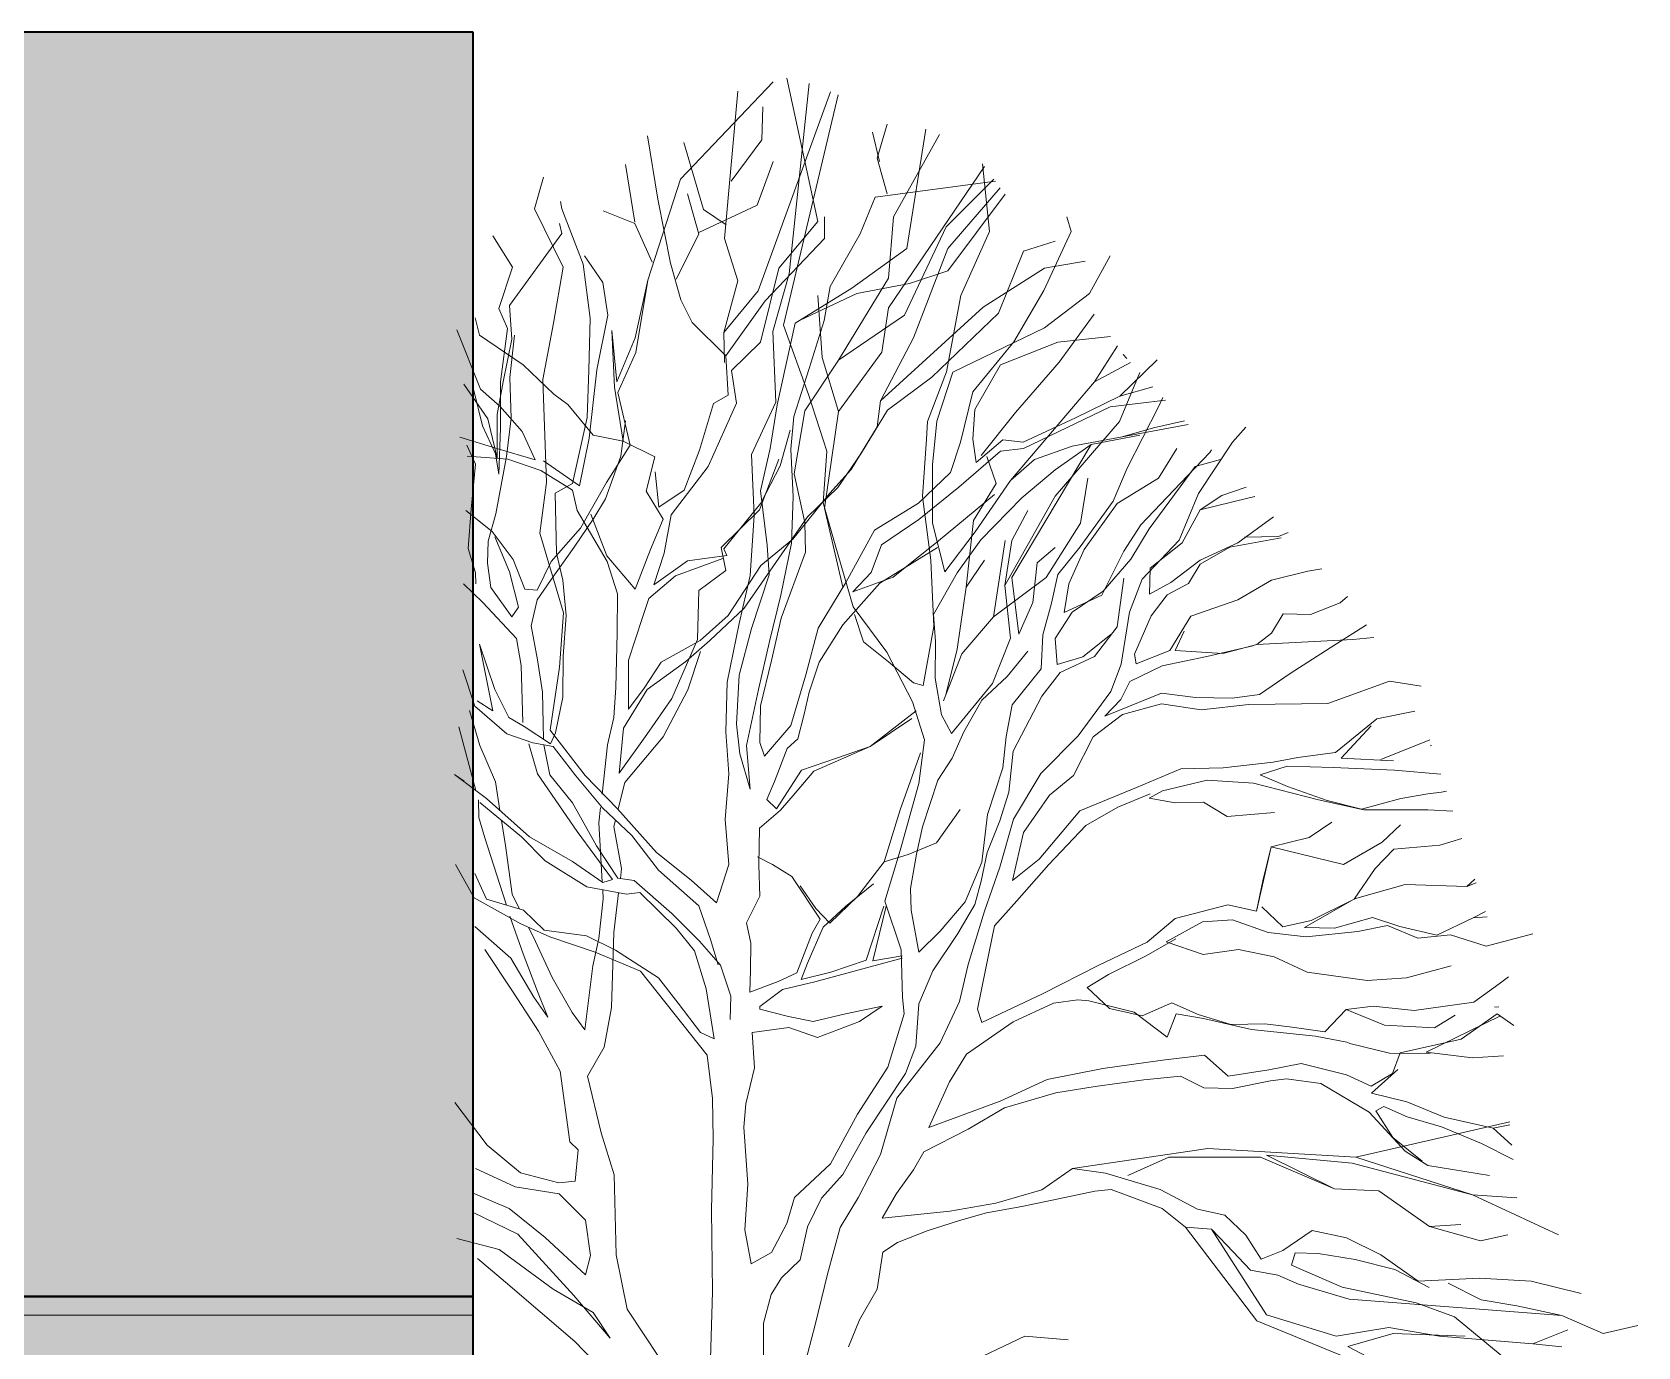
# Model space of a CAD drawing. Header units: millimetres. Extents: x -13512 to 8923, y -6533 to 5096.
# Drawn here: x -5803 to -5144, y -6031 to -5491 of the extents above; entities that cross this region are included whole.
import ezdxf

# ---------------------------------------------------------------- set-up
doc = ezdxf.new("R2010")
doc.units = ezdxf.units.MM
for name, color, linetype, lineweight in [('A-ELEWACJA CIENKA', 11, 'Continuous', 13), ('A-RYS ELEWACJI', 30, 'Continuous', 35), ('B-DACHÓWKA', 250, 'Continuous', 0), ('B-materiały', 9, 'Continuous', 0)]:
    doc.layers.add(name, color=color, linetype=linetype, lineweight=lineweight)

# ---------------------------------------------------------------- blocks, each defined once
blk = doc.blocks.new('A$C557A236E')
at = {"layer": 'B-materiały'}
for p, q in [((128.9, -18.98), (141.58, -77.76)), ((85.16, -60.41), (123.22, -20.46)), ((103.21, -84.81), (108.74, -24.24)), ((117.09, -106.31), (146.82, -24.52)), ((127.54, -120.34), (149.92, -25.73)), ((129.76, -99.29), (137.98, -21.06)), ((118.66, -44.21), (118.95, -30.63)), ((166.02, -51.72), (170.06, -37.85)), ((75.88, -68.54), (71.62, -42.64)), ((94.69, -72.82), (86.61, -45.37)), ((105.95, -61.26), (118.66, -44.21)), ((166.88, -53.17), (164, -41.03)), ((172.67, -75.86), (191.55, -42.01)), ((185.94, -39.81), (178.19, -88.88)), ((170.06, -66.46), (166.02, -51.72)), ((66.39, -78.02), (62.64, -54.33)), ((116.64, -71.08), (123.28, -53.17)), ((170.67, -113.28), (210.03, -55.15)), ((212.04, -81.83), (209.27, -54.14)), ((28.99, -59.59), (25.23, -72.61)), ((71.72, -101.86), (85.16, -60.41)), ((165.15, -67.73), (214.55, -61.25)), ((213.91, -60.39), (194.24, -79.93)), ((194.99, -88.88), (216.53, -63.93)), ((36.51, -72.61), (35.96, -69.57)), ((81.05, -94.92), (75.88, -68.54)), ((92.67, -82.93), (88.05, -66.46)), ((92.67, -82.35), (116.64, -71.08)), ((158.96, -82.91), (165.15, -67.73)), ((218.51, -66.61), (194.99, -98.1)), ((25.23, -72.61), (36.96, -96.58)), ((36.51, -82.64), (35.51, -78.58)), ((45.3, -95.26), (36.51, -72.61)), ((66.39, -78.6), (53.4, -73.4)), ((73.61, -94.49), (66.39, -78.6)), ((103.93, -79.18), (94.69, -72.82)), ((141.58, -77.76), (125.53, -97.01)), ((144.34, -84.81), (144.34, -75.86)), ((144.34, -75.86), (144.34, -84.81)), ((170.67, -101.08), (172.67, -75.86)), ((245.64, -81.83), (243.89, -75.86)), ((16.28, -96.54), (8.18, -83.73)), ((15, -112.22), (36.51, -82.64)), ((83.43, -101.43), (92.67, -82.93)), ((108.73, -102.17), (103.21, -84.81)), ((120.01, -110.3), (144.34, -84.81)), ((146.65, -104.45), (158.96, -82.91)), ((194.24, -79.93), (177.19, -116.27)), ((200.37, -108.13), (212.04, -81.83)), ((234.4, -106.16), (245.64, -81.83)), ((53.31, -102.88), (45.78, -91.89)), ((178.19, -88.88), (155.62, -105.15)), ((180.95, -125.49), (194.99, -88.88)), ((226.09, -89.96), (215.8, -115.45)), ((239.12, -85.9), (226.09, -89.96)), ((261.69, -91.86), (253.17, -107.32)), ((10.56, -113.44), (16.28, -96.54)), ((36.96, -96.58), (33.06, -119.58)), ((48.09, -117.53), (45.3, -95.26)), ((85.33, -109.9), (81.05, -94.92)), ((125.53, -97.01), (118.01, -127.39)), ((194.99, -98.1), (179.19, -103.25)), ((209.43, -112.93), (234.61, -97.01)), ((234.61, -97.01), (251.41, -94.03)), ((55.32, -116.23), (53.31, -102.88)), ((71.72, -101.86), (66.6, -125.49)), ((66.88, -131.59), (71.72, -101.86)), ((102.99, -123.42), (108.73, -102.17)), ((123.09, -122.92), (129.76, -99.29)), ((155.62, -105.15), (132.3, -119.52)), ((144.2, -118.48), (146.65, -104.45)), ((150.11, -134.71), (170.67, -101.08)), ((179.19, -103.25), (157.63, -107.32)), ((90.04, -119.27), (85.33, -109.9)), ((102.99, -123.42), (117.09, -106.31)), ((103.79, -132.9), (120.01, -110.3)), ((157.63, -107.32), (134.06, -118.44)), ((143.34, -133.62), (141.58, -108.13)), ((194.45, -139.56), (200.37, -108.13)), ((222.07, -127.14), (234.4, -106.16)), ((253.17, -107.32), (234.61, -121.42)), ((2.66, -124.4), (0.9, -117.35)), ((14.12, -121.73), (10.56, -113.44)), ((15.91, -126.16), (15, -112.22)), ((47.51, -138.77), (48.09, -117.53)), ((50.86, -138.69), (55.32, -116.23)), ((137.99, -138.18), (144.2, -118.48)), ((177.19, -116.27), (150.11, -134.71)), ((167.38, -151.41), (209.43, -112.93)), ((167.91, -131.45), (170.67, -113.28)), ((215.8, -115.45), (188.47, -141.76)), ((240.72, -135.61), (255.02, -115.86)), ((3.01, -146.59), (-6.62, -122.23)), ((20.64, -136.65), (2.66, -124.4)), ((11.32, -143.59), (14.12, -121.73)), ((16.98, -124.46), (15.18, -141.82)), ((33.06, -119.58), (28.61, -142.6)), ((59.08, -143.66), (57.07, -122.5)), ((57.07, -122.5), (58.08, -145.82)), ((103.79, -132.9), (90.04, -119.27)), ((103.3, -135.7), (102.99, -123.42)), ((124.37, -151.93), (123.09, -122.92)), ((132.3, -119.52), (124.96, -153.04)), ((137.82, -148.81), (127.54, -120.34)), ((234.61, -121.42), (197, -139.59)), ((261.8, -125.01), (240.13, -127.39)), ((12.43, -143.56), (15.91, -126.16)), ((66.6, -125.49), (59.08, -143.66)), ((59.47, -147.97), (66.88, -131.59)), ((118.01, -127.39), (106.17, -138.98)), ((150.11, -155.86), (167.91, -131.45)), ((167.38, -151.41), (180.95, -125.49)), ((205.27, -147.67), (222.07, -127.14)), ((240.13, -127.39), (216.56, -136.61)), ((255.17, -143.66), (264.62, -128.81)), ((33.23, -148.63), (20.64, -136.65)), ((104.75, -149.07), (103.79, -132.9)), ((131.78, -157.89), (137.99, -138.18)), ((150.11, -134.71), (136.2, -155.55)), ((150.11, -155.86), (143.34, -133.62)), ((216.56, -136.61), (206.01, -154.92)), ((222.8, -156.17), (240.72, -135.61)), ((255.17, -143.66), (270.03, -135.7)), ((265.65, -149.51), (280.92, -134.6)), ((266.97, -132.4), (268.52, -134.08)), ((-3.74, -144.53), (6.11, -158.81)), ((9.98, -157.03), (12.43, -143.56)), ((11.24, -162.59), (11.32, -143.59)), ((15.18, -141.82), (15.6, -158.57)), ((28.61, -142.6), (30.23, -185.02)), ((46.88, -158.34), (47.51, -138.77)), ((47.65, -166.7), (50.86, -138.69)), ((106.17, -138.98), (108.18, -152.34)), ((188.47, -141.76), (170.26, -155.25)), ((186.58, -159.87), (194.45, -139.56)), ((197, -139.59), (190.49, -159.77)), ((220.71, -184.16), (255.17, -143.66)), ((265.45, -159.93), (273.8, -139.77)), ((0.22, -146.66), (3.95, -161.65)), ((11.01, -153.65), (3.01, -146.59)), ((38.93, -152.96), (33.23, -148.63)), ((58.08, -145.82), (61.65, -168.03)), ((64.48, -169.63), (59.47, -147.97)), ((98.69, -152.58), (104.75, -149.07)), ((145.34, -172.13), (137.82, -148.81)), ((165.97, -162.06), (167.38, -151.41)), ((200.2, -168.47), (205.27, -147.67)), ((247.44, -158.35), (265.65, -149.51)), ((284.36, -151.16), (261.69, -153.96)), ((265.65, -149.51), (279.23, -145.62)), ((281.5, -153.96), (283.3, -150.02)), ((9.87, -174.91), (9.98, -157.03)), ((20.21, -164.04), (11.01, -153.65)), ((49.3, -165.54), (38.93, -152.96)), ((93.03, -171.71), (98.69, -152.58)), ((108.18, -152.34), (96.54, -178.33)), ((114.3, -173.41), (124.37, -151.93)), ((124.96, -153.04), (122.06, -170.98)), ((130.45, -171.33), (131.78, -157.89)), ((136.2, -155.55), (131.81, -181.35)), ((144.34, -195.45), (150.11, -155.86)), ((170.26, -155.25), (159.53, -172.84)), ((206.01, -154.92), (205.2, -167.23)), ((208.72, -173.84), (222.8, -156.17)), ((261.69, -153.96), (226.09, -171.04)), ((268.62, -179.05), (281.5, -153.96)), ((3.95, -161.65), (9.27, -173.25)), ((6.11, -158.81), (9.87, -174.91)), ((10.59, -181.6), (11.24, -162.59)), ((15.6, -158.57), (13.76, -174.26)), ((25.53, -175.64), (20.21, -164.04)), ((40.85, -185.31), (46.88, -158.34)), ((62.56, -159.63), (60.69, -174.2)), ((126.15, -178.14), (130.25, -163.52)), ((155.23, -179.65), (165.97, -162.06)), ((186.2, -167.14), (186.58, -159.87)), ((190.49, -159.77), (188.7, -177.7)), ((225.9, -168.38), (247.44, -158.35)), ((239.12, -190.57), (265.45, -159.93)), ((246.05, -170.11), (293.64, -161.18)), ((266.63, -166.25), (279.38, -162.58)), ((279.38, -162.58), (292.18, -159.6)), ((311.93, -168.46), (317.36, -162.18)), ((-5.43, -166.36), (9.77, -171)), ((0.99, -177.37), (-2.55, -169.64)), ((9.77, -171), (25.53, -175.64)), ((43.67, -186.36), (47.65, -166.7)), ((61.65, -168.03), (49.3, -165.54)), ((54.81, -184.96), (64.48, -169.63)), ((74.66, -174.41), (61.65, -168.03)), ((122.06, -170.98), (118.02, -188.4)), ((131.49, -190.86), (130.45, -171.33)), ((184.56, -190.65), (186.2, -167.14)), ((196.05, -180.86), (200.2, -168.47)), ((205.2, -167.23), (206.55, -176.69)), ((206.55, -176.69), (217.5, -167.48)), ((226.09, -171.04), (216.56, -172.13)), ((217.5, -167.48), (225.9, -168.38)), ((221.32, -223.92), (253.86, -169.36)), ((230.55, -175.53), (246.05, -170.11)), ((253.86, -169.36), (239.03, -179.79)), ((246.05, -170.11), (266.63, -166.25)), ((273.87, -165.51), (253.86, -169.36)), ((289.03, -171.04), (281.5, -183.25)), ((297.93, -189.48), (311.93, -168.46)), ((14.35, -175.36), (-2.44, -174.1)), ((-0.78, -195.85), (0.99, -177.37)), ((9.27, -173.25), (10.59, -181.6)), ((13.76, -174.26), (9.32, -197.83)), ((27.87, -180.05), (14.35, -175.36)), ((28.89, -176.11), (43.67, -186.36)), ((60.69, -174.2), (54.42, -191.67)), ((71.1, -188.46), (74.66, -174.41)), ((86.73, -188.07), (93.03, -171.71)), ((115.48, -198.52), (114.3, -173.41)), ((117.66, -196.23), (125.52, -175.37)), ((143.85, -193.34), (145.34, -172.13)), ((159.53, -172.84), (149.83, -187.05)), ((188.7, -177.7), (188.75, -201.72)), ((216.56, -172.13), (199.55, -186.92)), ((214.8, -185.41), (211.04, -174.3)), ((220.71, -184.16), (230.55, -175.53)), ((290.56, -185.2), (302.54, -172.61)), ((306.92, -175.49), (296.55, -178.36)), ((302.54, -172.61), (303.28, -171.57)), ((40.92, -188.1), (27.87, -180.05)), ((74.81, -180.55), (76.29, -195.04)), ((96.54, -178.33), (81.4, -198.26)), ((118.15, -193.43), (126.15, -178.14)), ((131.81, -181.35), (136.23, -201.36)), ((146.54, -189.37), (155.23, -179.65)), ((182.95, -193.48), (196.05, -180.86)), ((206.15, -205.19), (220.71, -184.16)), ((239.03, -179.79), (225.36, -191.3)), ((249.41, -201.68), (252.41, -183.25)), ((262.82, -192.6), (268.62, -179.05)), ((281.5, -183.25), (264.45, -193.55)), ((296.55, -178.36), (277.63, -203.96)), ((30.23, -185.02), (27.4, -205.76)), ((33.69, -189.4), (40.85, -185.31)), ((34.31, -213.96), (33.69, -189.4)), ((42.81, -196.43), (40.92, -188.1)), ((44.11, -203.66), (54.81, -184.96)), ((78.09, -200.02), (71.1, -188.46)), ((76.29, -195.04), (86.73, -188.07)), ((118.02, -188.4), (120.82, -210.68)), ((130.85, -209.87), (131.49, -190.86)), ((131.37, -208.18), (146.54, -189.37)), ((149.83, -187.05), (137.29, -199.09)), ((199.55, -186.92), (183.12, -200.18)), ((188.01, -216.82), (184.56, -190.65)), ((191.16, -208.92), (214.15, -189.91)), ((205.52, -200.6), (214.8, -185.41)), ((218.44, -227.23), (239.12, -190.57)), ((274.24, -202.37), (290.56, -185.2)), ((290.04, -208.68), (297.93, -189.48)), ((307.45, -190.36), (298.66, -196.17)), ((317.46, -186.87), (307.45, -190.36)), ((321.08, -190.77), (318.11, -191.38)), ((-3, -196.46), (7.83, -205.13)), ((-2.05, -212.08), (-0.78, -195.85)), ((55.06, -217.35), (42.81, -196.43)), ((54.42, -191.67), (49.59, -199.61)), ((101.85, -211.71), (117.66, -196.23)), ((102.98, -212.24), (118.15, -193.43)), ((148.75, -210.54), (143.85, -193.34)), ((151.86, -227.99), (144.34, -195.45)), ((164.8, -204.55), (182.95, -193.48)), ((225.36, -191.3), (208.47, -208.48)), ((221.32, -208.74), (227.84, -196.53)), ((249.32, -211.37), (262.82, -192.6)), ((264.45, -193.55), (251.02, -212.45)), ((298.66, -196.17), (291.18, -209.76)), ((318.11, -191.38), (298.66, -196.17)), ((9.32, -197.83), (6.25, -209.08)), ((32.16, -217.37), (44.11, -203.66)), ((49.59, -199.61), (41.51, -211.55)), ((48.43, -197.97), (55.01, -215.12)), ((72.82, -212.44), (78.09, -200.02)), ((81.4, -198.26), (78.44, -213.98)), ((137.29, -199.09), (111.41, -236.61)), ((113.87, -223.14), (115.48, -198.52)), ((136.23, -201.36), (136.53, -213.64)), ((183.12, -200.18), (167.74, -210.62)), ((188.75, -201.72), (193.72, -221.7)), ((202.51, -227.99), (205.52, -200.6)), ((235.36, -223.92), (249.41, -201.68)), ((267.24, -213.16), (274.24, -202.37)), ((277.63, -203.96), (270.12, -216.44)), ((314.08, -209.75), (328.77, -199.07)), ((6.25, -209.08), (5.92, -218.03)), ((7.83, -205.13), (16.5, -216.64)), ((14.95, -221.71), (9, -207.33)), ((27.4, -205.76), (37.16, -238.47)), ((118.23, -219.12), (131.37, -208.18)), ((120.82, -210.68), (121.68, -222.95)), ((126.36, -231.21), (130.85, -209.87)), ((156.09, -236.05), (148.75, -210.54)), ((153.04, -226.07), (164.8, -204.55)), ((167.74, -210.62), (163.55, -221.9)), ((172.54, -223.91), (191.16, -208.92)), ((193.72, -221.7), (206.15, -205.19)), ((208.47, -208.48), (198.75, -222.13)), ((213.8, -240.19), (218.56, -208.74)), ((218.44, -227.23), (221.32, -208.74)), ((274.79, -224.7), (290.04, -208.68)), ((291.18, -209.76), (278.03, -220.15)), ((298.62, -216.84), (314.08, -209.75)), ((331.91, -207.63), (310.78, -211.51)), ((316.82, -207.45), (330.78, -207.1)), ((330.78, -207.1), (334.76, -205.53)), ((0.99, -222.06), (-2.05, -212.08)), ((16.5, -216.64), (21.27, -228.81)), ((26.31, -229.25), (32.16, -217.37)), ((41.51, -211.55), (31.8, -225.2)), ((36.82, -225.07), (34.31, -213.96)), ((55.01, -215.12), (66.52, -228.8)), ((59.31, -230.66), (55.06, -217.35)), ((66.52, -228.8), (72.82, -212.44)), ((78.44, -213.98), (74.3, -226.93)), ((74.3, -226.93), (88.02, -217.09)), ((102.52, -216.17), (83.15, -223.35)), ((88.02, -217.09), (104.17, -215.01)), ((103.76, -221.16), (101.85, -211.71)), ((104.17, -215.01), (102.98, -212.24)), ((136.53, -213.64), (126.6, -240.7)), ((190.67, -211.72), (167.02, -226.28)), ((189.25, -244.16), (188.01, -216.82)), ((202.51, -227.99), (210.04, -216.87)), ((239.12, -211.72), (231.6, -217.95)), ((240.11, -222.77), (249.32, -211.37)), ((251.02, -212.45), (244.67, -226.57)), ((258.2, -231.26), (267.24, -213.16)), ((270.12, -216.44), (258.72, -229.57)), ((286.56, -226.08), (298.62, -216.84)), ((310.78, -211.51), (298.66, -218.52)), ((1.11, -226.53), (0.99, -222.06)), ((5.92, -218.03), (7.29, -228.05)), ((18.66, -236.14), (14.95, -221.71)), ((83.15, -223.35), (72.2, -232.57)), ((92.79, -229.26), (103.76, -221.16)), ((104.78, -239.57), (118.23, -219.12)), ((109.33, -242.81), (113.87, -223.14)), ((121.68, -222.95), (114.41, -244.92)), ((163.55, -221.9), (155.93, -229.91)), ((155.93, -229.91), (172.54, -223.91)), ((198.75, -222.13), (189.13, -239.14)), ((213.8, -240.19), (235.36, -223.92)), ((224.08, -247.24), (221.32, -223.92)), ((231.6, -217.95), (229.85, -234.22)), ((237.61, -234.57), (240.11, -222.77)), ((267.21, -224.19), (264.45, -244.26)), ((278.03, -220.15), (277.74, -230.77)), ((298.66, -218.52), (293.83, -226.46)), ((327.87, -225.05), (342.86, -221.32)), ((342.86, -221.32), (348.51, -220.37)), ((4.09, -234.27), (-3.92, -226.65)), ((7.29, -228.05), (15.97, -240.12)), ((21.27, -228.81), (26.31, -229.25)), ((31.8, -225.2), (26.41, -233.16)), ((38.3, -239.56), (36.82, -225.07)), ((59.15, -246.86), (59.31, -230.66)), ((92.18, -249.38), (92.79, -229.26)), ((141.78, -244.79), (153.04, -226.07)), ((167.02, -226.28), (151.8, -243.42)), ((198.75, -253.48), (202.51, -227.99)), ((220.66, -248.96), (218.44, -227.23)), ((244.67, -226.57), (242.74, -238.35)), ((258.72, -229.57), (246.08, -238.27)), ((269.55, -238.24), (274.79, -224.7)), ((277.74, -230.77), (286.56, -226.08)), ((293.83, -226.46), (285.01, -231.15)), ((314.11, -233.21), (327.87, -225.05)), ((17.87, -249.01), (4.09, -234.27)), ((15.97, -240.12), (18.66, -236.14)), ((26.41, -233.16), (23.88, -243.83)), ((72.2, -232.57), (69.61, -240.45)), ((111.41, -236.61), (97.22, -249.82)), ((121.81, -250.32), (126.36, -231.21)), ((169.96, -254.7), (156.09, -236.05)), ((229.85, -234.22), (224.08, -247.24)), ((234.03, -247.51), (237.61, -234.57)), ((242.74, -238.35), (258.2, -231.26)), ((285.01, -231.15), (278.52, -239.69)), ((294.73, -239.84), (314.11, -233.21)), ((343.87, -239.17), (356.04, -234.4)), ((356.04, -234.4), (359.05, -231.73)), ((23.88, -243.83), (26.47, -257.73)), ((37.16, -238.47), (35.48, -260.86)), ((37.05, -256.35), (38.3, -239.56)), ((69.61, -240.45), (63.9, -257.91)), ((93.31, -249.91), (104.78, -239.57)), ((104.35, -266.96), (109.33, -242.81)), ((126.6, -240.7), (122.56, -258.12)), ((151.8, -243.42), (142.13, -258.75)), ((156.63, -239.11), (160.36, -250.47)), ((189.13, -239.14), (189.96, -250.29)), ((200.76, -255.38), (213.8, -240.19)), ((246.08, -238.27), (239.09, -249.06)), ((266.17, -259.55), (269.55, -238.24)), ((278.52, -239.69), (271.66, -255.5)), ((286.14, -254.02), (294.73, -239.84)), ((327.86, -246.83), (332.69, -238.89)), ((332.69, -238.89), (343.87, -239.17)), ((352.04, -252.93), (366.87, -243.41)), ((19.82, -260.13), (17.87, -249.01)), ((58.6, -269.22), (59.15, -246.86)), ((77.33, -258.69), (93.31, -249.91)), ((81.61, -273.67), (92.18, -249.38)), ((97.22, -249.82), (87.38, -258.44)), ((114.41, -244.92), (109.3, -264.04)), ((117.27, -269.98), (121.81, -250.32)), ((136.67, -263.91), (141.78, -244.79)), ((160.36, -250.47), (170.62, -258.59)), ((184.83, -268.29), (189.25, -244.16)), ((189.96, -250.29), (189.78, -265.37)), ((213.3, -267.58), (220.66, -248.96)), ((233.26, -261.49), (234.03, -247.51)), ((239.09, -249.06), (239.92, -259.65)), ((250.45, -256.59), (261.95, -247.37)), ((264.45, -244.26), (255.17, -256.46)), ((292.09, -246.05), (288.38, -253.97)), ((321.83, -251.45), (327.86, -246.83)), ((321.83, -251.45), (361.24, -249.41)), ((361.24, -249.41), (369.88, -248.64)), ((2.66, -251.31), (8.9, -269.91)), ((8.18, -278.7), (2.66, -251.31)), ((36.91, -273.11), (37.05, -256.35)), ((93.42, -254.38), (88.23, -270.15)), ((180.53, -275.1), (169.96, -254.7)), ((193.24, -274.63), (200.76, -255.38)), ((194.24, -271.65), (198.75, -253.48)), ((227.84, -254.29), (219.37, -264.63)), ((239.92, -259.65), (250.45, -256.59)), ((255.17, -256.46), (241.12, -262.97)), ((271.66, -255.5), (272.31, -259.4)), ((272.31, -259.4), (286.14, -254.02)), ((301.29, -256.44), (282.95, -260.25)), ((288.38, -253.97), (307.96, -255.15)), ((320.17, -252.05), (301.29, -256.44)), ((307.96, -255.15), (321.83, -251.45)), ((335.54, -263.4), (352.04, -252.93)), ((0.69, -276.81), (-4.15, -261.85)), ((20.41, -283.58), (19.82, -260.13)), ((26.47, -257.73), (28.48, -271.09)), ((35.48, -260.86), (31.66, -286.65)), ((63.9, -257.91), (63.85, -278.03)), ((70.34, -269.48), (77.33, -258.69)), ((87.38, -258.44), (71.47, -270.01)), ((122.56, -258.12), (118, -276.67)), ((142.13, -258.75), (137.97, -271.14)), ((170.62, -258.59), (180.89, -267.27)), ((221.34, -276.32), (233.26, -261.49)), ((241.12, -262.97), (233.54, -272.66)), ((261.98, -270.83), (266.17, -259.55)), ((282.95, -260.25), (269.7, -266.73)), ((322.91, -272.1), (335.54, -263.4)), ((8.9, -269.91), (14.77, -281.49)), ((57.79, -281.53), (58.6, -269.22)), ((71.47, -270.01), (61.81, -285.9)), ((63.85, -278.03), (70.34, -269.48)), ((88.23, -270.15), (78.1, -289.4)), ((103.87, -287.41), (104.35, -266.96)), ((109.3, -264.04), (108.13, -284.18)), ((112.26, -293.01), (117.27, -269.98)), ((130.49, -284.74), (136.67, -263.91)), ((180.89, -267.27), (184.83, -268.29)), ((189.78, -265.37), (192.39, -280.39)), ((196.5, -288.11), (213.3, -267.58)), ((219.37, -264.63), (209, -274.39)), ((269.7, -266.73), (265.98, -274.08)), ((376.29, -266.49), (350.96, -275.71)), ((389.33, -268.66), (376.29, -266.49)), ((13.82, -288.22), (0.69, -276.81)), ((1.66, -274.63), (8.18, -278.7)), ((28.48, -271.09), (28.96, -290.4)), ((33.92, -287.71), (36.91, -273.11)), ((71.37, -288.45), (81.61, -273.67)), ((118, -276.67), (117.82, -291.76)), ((137.97, -271.14), (135.96, -280.13)), ((185.39, -290.62), (180.53, -275.1)), ((209, -274.39), (201.51, -287.43)), ((218.87, -289.23), (221.34, -276.32)), ((233.54, -272.66), (221.82, -295.3)), ((248.47, -289.04), (261.98, -270.83)), ((259.44, -280.95), (282.67, -271.43)), ((265.98, -274.08), (259.44, -280.95)), ((282.78, -275.89), (266.69, -280.21)), ((282.67, -271.43), (296.68, -273.31)), ((299.04, -278.28), (282.78, -275.89)), ((296.68, -273.31), (311.77, -273.49)), ((318.54, -276.12), (299.04, -278.28)), ((311.77, -273.49), (322.91, -272.1)), ((350.96, -275.71), (318.54, -276.12)), ((-1.5, -278.55), (2.77, -292.96)), ((14.77, -281.49), (21.01, -285.24)), ((55.28, -292.77), (57.79, -281.53)), ((135.96, -280.13), (133.42, -290.25)), ((181.95, -278.7), (163.11, -293.42)), ((163.11, -293.42), (180.14, -281.82)), ((192.39, -280.39), (196.5, -288.11)), ((266.69, -280.21), (254.63, -289.45)), ((354.23, -295.89), (371.2, -282.06)), ((371.2, -282.06), (386.76, -278.88)), ((1.17, -311.43), (-5.8, -285.36)), ((24.53, -291.86), (13.82, -288.22)), ((21.01, -285.24), (31.8, -292.24)), ((31.66, -286.65), (46.09, -305.29)), ((31.8, -292.24), (33.92, -287.71)), ((61.81, -285.9), (60.04, -304.38)), ((60.04, -304.38), (71.37, -288.45)), ((78.1, -289.4), (62.37, -308.23)), ((105.01, -304.57), (103.87, -287.41)), ((108.13, -284.18), (109.56, -296.43)), ((119.63, -297.3), (130.49, -284.74)), ((201.51, -287.43), (196.75, -298.16)), ((217.52, -302.11), (218.87, -289.23)), ((233.22, -304.51), (248.47, -289.04)), ((254.63, -289.45), (246.65, -305.29)), ((356.48, -298.22), (368.77, -284.93)), ((2.77, -292.96), (9.29, -307.88)), ((26.53, -304.66), (22.95, -292.32)), ((32.95, -293.32), (24.53, -291.86)), ((29.08, -292.65), (31.56, -305.09)), ((42.19, -305.38), (32.95, -293.32)), ((52.99, -312.93), (55.28, -292.77)), ((109.56, -296.43), (113.83, -310.85)), ((113.83, -310.85), (112.26, -293.01)), ((117.82, -291.76), (119.63, -297.3)), ((129.06, -294.27), (123.81, -307.81)), ((133.42, -290.25), (129.06, -294.27)), ((163.11, -293.42), (139.9, -303.49)), ((149.27, -298.23), (163.11, -293.42)), ((175.43, -319.37), (183.71, -296.05)), ((183.04, -308.56), (185.39, -290.62)), ((221.82, -295.3), (220, -312.1)), ((338.64, -297.96), (354.23, -295.89)), ((392.86, -290.71), (372.78, -298.76)), ((393.09, -293.07), (393.59, -292.94)), ((124.65, -318.96), (134.86, -303.06)), ((134.86, -303.06), (149.27, -298.23)), ((196.75, -298.16), (190.83, -307.25)), ((211.29, -321.26), (217.52, -302.11)), ((272.47, -310.23), (290.71, -302.51)), ((290.71, -302.51), (308.02, -302.08)), ((308.02, -302.08), (328.63, -299.88)), ((334.26, -301.42), (323.17, -305.05)), ((328.63, -299.88), (338.64, -297.96)), ((353.27, -302.06), (334.26, -301.42)), ((378.43, -303.11), (353.27, -302.06)), ((378.04, -299.3), (356.48, -298.22)), ((397.43, -304.74), (378.43, -303.11)), ((-3.57, -307.65), (-7.54, -304.95)), ((-7.54, -304.95), (5.55, -314.68)), ((9.29, -307.88), (11.08, -319.61)), ((42.76, -328.27), (26.53, -304.66)), ((31.56, -305.09), (40.79, -316.59)), ((53.13, -318.52), (42.19, -305.38)), ((46.09, -305.29), (59.28, -318.92)), ((62.37, -308.23), (59.63, -319.01)), ((103.53, -323.4), (105.01, -304.57)), ((123.81, -307.81), (120.64, -315.15)), ((139.9, -303.49), (132.31, -312.62)), ((175.35, -336.13), (183.04, -308.56)), ((190.83, -307.25), (184.61, -326.4)), ((221.96, -323.23), (233.22, -304.51)), ((246.65, -305.29), (236.79, -313.36)), ((301.44, -307.27), (283.12, -311.64)), ((320.47, -308.47), (301.44, -307.27)), ((347.2, -315.3), (320.47, -308.47)), ((323.17, -305.05), (334.47, -309.79)), ((334.47, -309.79), (350.81, -315.53)), ((2.39, -322.58), (2.21, -315.32)), ((19.91, -330.52), (2.8, -316.43)), ((5.55, -314.68), (23.26, -330.44)), ((120.64, -315.15), (124.65, -318.96)), ((132.31, -312.62), (126.33, -319.48)), ((220, -312.1), (216.39, -323.92)), ((236.79, -313.36), (226, -328.71)), ((249.24, -319.75), (272.47, -310.23)), ((278.12, -312.88), (264.85, -318.24)), ((283.12, -311.64), (277.6, -314.57)), ((277.6, -314.57), (288.27, -316.54)), ((288.27, -316.54), (299.99, -316.24)), ((299.99, -316.24), (309.64, -322.15)), ((365.76, -319.37), (347.2, -315.3)), ((350.81, -315.53), (364.87, -319.09)), ((364.87, -319.09), (380.96, -314.77)), ((380.96, -314.77), (392.08, -312.82)), ((392.08, -312.82), (397.65, -312.12)), ((397.65, -312.12), (399.69, -311.68)), ((4.84, -330.9), (2.39, -322.58)), ((40.79, -316.59), (50.73, -334.22)), ((51.61, -324.7), (52.34, -318.42)), ((65.15, -329.95), (53.13, -318.52)), ((59.28, -318.92), (75.38, -336.95)), ((126.33, -319.48), (117.58, -326.96)), ((168.77, -340.76), (175.43, -319.37)), ((190.36, -332.96), (200.07, -319.31)), ((208.99, -340.87), (211.29, -321.26)), ((232.43, -339.72), (249.24, -319.75)), ((264.85, -318.24), (251.63, -325.84)), ((309.64, -322.15), (329.15, -320.46)), ((392.09, -319.37), (365.76, -319.37)), ((402.36, -319.91), (392.09, -319.37)), ((11.72, -323.78), (13.3, -334.04)), ((57.22, -348.02), (42.76, -328.27)), ((52.33, -336.65), (51.61, -324.7)), ((58.46, -323.59), (57.79, -326.22)), ((57.79, -326.22), (61.02, -343.46)), ((105.11, -341.8), (103.53, -323.4)), ((117.58, -326.96), (117.4, -342.05)), ((184.61, -326.4), (182.1, -337.63)), ((216.39, -323.92), (211.13, -336.91)), ((216.3, -342.92), (221.96, -323.23)), ((226, -328.71), (221.47, -348.38)), ((251.63, -325.84), (236.39, -341.86)), ((343.37, -330.8), (352.71, -324.42)), ((373.28, -332.66), (380.8, -325.61)), ((9.68, -345.86), (4.84, -330.9)), ((13.3, -334.04), (16.03, -354.08)), ((29.65, -340.33), (19.91, -330.52)), ((23.26, -330.44), (40.83, -340.61)), ((50.73, -334.22), (59.44, -347.41)), ((76.12, -344.2), (65.15, -329.95)), ((169.17, -356.95), (175.35, -336.13)), ((178.75, -337.72), (190.36, -332.96)), ((321.78, -360.95), (327.82, -334.54)), ((324.27, -348.6), (327.82, -334.54)), ((327.82, -334.54), (343.37, -330.8)), ((327.82, -334.54), (357.48, -341.88)), ((357.48, -341.88), (373.28, -332.66)), ((370.51, -343.53), (378.13, -335.52)), ((378.13, -335.52), (397.08, -333.92)), ((397.08, -333.92), (406.01, -331.13)), ((0.43, -355.59), (-7.18, -341.81)), ((46.68, -351.08), (29.65, -340.33)), ((40.83, -340.61), (53.34, -349.24)), ((53.09, -349.06), (52.33, -336.65)), ((75.38, -336.95), (89.63, -348.33)), ((99.92, -357.57), (105.11, -341.8)), ((122.99, -341.91), (116.76, -338.71)), ((117.4, -342.05), (117.72, -354.89)), ((130.93, -346.73), (122.99, -341.91)), ((157.95, -355), (168.77, -340.76)), ((168.77, -340.76), (178.75, -337.72)), ((182.1, -337.63), (179.65, -351.66)), ((202.14, -357.24), (208.99, -340.87)), ((211.13, -336.91), (208.63, -348.7)), ((221.47, -348.38), (232.43, -339.72)), ((236.39, -341.86), (223.35, -356.71)), ((0.73, -345.53), (5.47, -356.02)), ((13.71, -358.54), (9.68, -345.86)), ((53.34, -349.24), (57.22, -348.02)), ((59.44, -347.41), (66.17, -348.36)), ((61.02, -343.46), (60.51, -347.56)), ((66.17, -348.36), (81.59, -361.94)), ((92.69, -358.87), (76.12, -344.2)), ((89.63, -348.33), (99.92, -357.57)), ((142.54, -364.32), (130.93, -346.73)), ((208.63, -348.7), (206.07, -358.26)), ((210.05, -360.95), (216.3, -342.92)), ((321.78, -360.95), (324.27, -348.6)), ((361.88, -356.03), (370.51, -343.53)), ((411.45, -347.83), (408.14, -350.83)), ((408.14, -350.83), (411.95, -349.39)), ((19.69, -366.28), (0.43, -355.59)), ((5.47, -356.02), (20.67, -360.67)), ((16.03, -354.08), (19.08, -360.19)), ((62.96, -354.02), (46.68, -351.08)), ((51.68, -372.18), (53.51, -355.94)), ((53.51, -355.94), (53.28, -352.27)), ((59.78, -353.45), (57.76, -369.8)), ((68.53, -353.33), (62.96, -354.02)), ((83.42, -368.04), (68.53, -353.33)), ((117.72, -354.89), (112.25, -365.8)), ((134.38, -350.56), (140.75, -359.9)), ((146.49, -365.9), (157.95, -355)), ((164.52, -349.8), (153.02, -359.03)), ((179.65, -351.66), (179.88, -360.59)), ((362, -355.98), (341.5, -367.72)), ((344.22, -364.86), (361.88, -356.03)), ((382.81, -350.01), (362, -355.98)), ((408.14, -350.83), (382.81, -350.01)), ((20.67, -360.67), (29.25, -368.83)), ((81.59, -361.94), (93.05, -373.38)), ((97.5, -372.71), (92.69, -358.87)), ((140.75, -359.9), (146.49, -365.9)), ((153.02, -359.03), (143.74, -367.64)), ((161.4, -381.17), (168.76, -359)), ((164.15, -381.47), (169.66, -358.96)), ((175.82, -376.89), (169.17, -356.95)), ((179.88, -360.59), (183.1, -377.83)), ((191.83, -369.23), (202.14, -357.24)), ((206.07, -358.26), (199.11, -370.17)), ((203.34, -382.91), (210.05, -360.95)), ((223.35, -356.71), (214.11, -367)), ((288.34, -364.02), (309.99, -358.45)), ((309.99, -358.45), (321.78, -360.95)), ((323.97, -359.22), (332.56, -367.38)), ((410.68, -363.75), (415.79, -361.17)), ((0.72, -367.31), (15.57, -380.35)), ((20.56, -378.55), (15.14, -363.04)), ((31.55, -371.57), (19.69, -366.28)), ((22.83, -367.68), (24.85, -371.74)), ((29.25, -368.83), (46.63, -371.19)), ((90.91, -377.35), (83.42, -368.04)), ((112.25, -365.8), (114.14, -374.13)), ((143.74, -367.64), (137.41, -382.33)), ((139.33, -369.99), (142.54, -364.32)), ((183.1, -377.83), (191.83, -369.23)), ((214.11, -367), (210.64, -384.4)), ((276.85, -373.81), (288.34, -364.02)), ((299.55, -365.42), (284.67, -373.61)), ((311.82, -364.55), (299.55, -365.42)), ((326.47, -369.77), (311.82, -364.55)), ((332.56, -367.38), (344.22, -364.86)), ((341.5, -367.72), (353.8, -367.97)), ((353.8, -367.97), (369.33, -363.67)), ((375.56, -366.86), (363.33, -369.4)), ((369.33, -363.67), (380.6, -367.3)), ((387.98, -372.14), (375.56, -366.86)), ((380.6, -367.3), (395.77, -370.83)), ((395.77, -370.83), (410.68, -363.75)), ((410.68, -363.75), (416.51, -363.38)), ((24.85, -371.74), (32.53, -388.3)), ((50.14, -377.81), (31.55, -371.57)), ((46.63, -371.19), (58.51, -377.04)), ((49.17, -383.42), (51.68, -372.18)), ((57.76, -369.8), (56.86, -400.54)), ((93.05, -373.38), (101.68, -383.22)), ((100.7, -383.1), (97.5, -372.71)), ((114.14, -374.13), (114, -385.26)), ((133.04, -386.35), (139.33, -369.99)), ((199.11, -370.17), (188.88, -385.51)), ((256.98, -383.24), (276.85, -373.81)), ((288.55, -372.4), (276.43, -379.4)), ((284.67, -373.61), (299.88, -378.81)), ((342.16, -371.61), (326.47, -369.77)), ((363.33, -369.4), (342.16, -371.61)), ((401.35, -370.69), (387.98, -372.14)), ((415.99, -375.35), (401.35, -370.69)), ((435.22, -370.35), (415.99, -375.35)), ((16.48, -394.29), (4.87, -376.71)), ((15.57, -380.35), (24.91, -396.32)), ((26.53, -394.04), (20.56, -378.55)), ((68.78, -385.72), (50.14, -377.81)), ((58.51, -377.04), (76.11, -388.33)), ((95.77, -392.87), (90.91, -377.35)), ((137.41, -382.33), (134.78, -389.1)), ((176.18, -380.38), (140.39, -390.07)), ((146.99, -386), (161.4, -381.17)), ((176.18, -379.3), (164.15, -381.47)), ((176.31, -396.43), (175.82, -376.89)), ((276.43, -379.4), (260.98, -387.05)), ((299.88, -378.81), (314.36, -376.78)), ((314.36, -376.78), (328.96, -379.76)), ((328.96, -379.76), (342.52, -386.13)), ((32.53, -388.3), (40.71, -402.62)), ((45.92, -409.76), (49.17, -383.42)), ((96.2, -420.15), (68.78, -385.72)), ((76.11, -388.33), (84.19, -398.74)), ((101.68, -383.22), (105.91, -395.96)), ((114, -385.26), (113.63, -394.28)), ((125.31, -389.89), (133.04, -386.35)), ((134.78, -389.1), (146.99, -386)), ((188.88, -385.51), (183.08, -399.06)), ((199.81, -398.08), (203.34, -382.91)), ((210.64, -384.4), (207.15, -401.25)), ((233.81, -394.99), (256.98, -383.24)), ((260.98, -387.05), (252.18, -392.3)), ((342.52, -386.13), (367.19, -389.42)), ((367.19, -389.42), (383.36, -388.46)), ((383.36, -388.46), (401.67, -383.53)), ((421.41, -390.85), (425.25, -387.97)), ((26.94, -410.23), (16.48, -394.29)), ((30.7, -404.55), (26.53, -394.04)), ((99.08, -413.45), (95.77, -392.87)), ((113.63, -394.28), (125.31, -389.89)), ((127.06, -393.2), (117.74, -400.14)), ((140.39, -390.07), (127.06, -393.2)), ((208.97, -406.79), (233.81, -394.99)), ((252.18, -392.3), (261.33, -401.01)), ((410.98, -398.38), (421.41, -390.85)), ((24.91, -396.32), (30.7, -404.55)), ((56.86, -400.54), (53.91, -416.82)), ((84.19, -398.74), (93.43, -410.8)), ((105.91, -395.96), (105.58, -405.47)), ((117.74, -400.14), (117.77, -401.25)), ((117.77, -401.25), (129.58, -404.31)), ((153.01, -403.16), (168.02, -399.99)), ((168.02, -399.99), (158.68, -406.37)), ((177.03, -403.12), (176.31, -396.43)), ((183.08, -399.06), (181.83, -416.41)), ((191.86, -415.04), (199.81, -398.08)), ((207.15, -401.25), (208.97, -406.79)), ((238.37, -398.79), (221.81, -406.47)), ((248.4, -397.42), (238.37, -398.79)), ((252.88, -397.87), (248.4, -397.42)), ((271.43, -402.43), (252.88, -397.87)), ((261.33, -401.01), (274.82, -404.02)), ((274.82, -404.02), (286.97, -398.69)), ((286.97, -398.69), (297.71, -403.45)), ((349.84, -410.52), (358.55, -401.37)), ((358.55, -401.37), (369.68, -399.97)), ((358.55, -401.37), (374.28, -407.77)), ((369.68, -399.97), (386.49, -401.78)), ((386.49, -401.78), (410.98, -398.38)), ((419.41, -400.4), (421.25, -400.24)), ((40.71, -402.62), (45.92, -409.76)), ((129.69, -408.78), (114.66, -410.83)), ((129.58, -404.31), (139.68, -406.29)), ((141.52, -412.95), (129.69, -408.78)), ((139.68, -406.29), (153.01, -403.16)), ((158.68, -406.37), (141.52, -412.95)), ((170.32, -425.08), (177.03, -403.12)), ((221.81, -406.47), (202.59, -419.8)), ((285.09, -412.7), (271.43, -402.43)), ((288.76, -403.12), (285.09, -412.7)), ((299.98, -405.07), (288.76, -403.12)), ((297.71, -403.45), (311.22, -407.58)), ((319.65, -409.6), (299.98, -405.07)), ((311.22, -407.58), (325.18, -407.23)), ((325.18, -407.23), (336.38, -408.63)), ((336.38, -408.63), (349.84, -410.52)), ((374.28, -407.77), (394.85, -408.86)), ((421.62, -404.18), (391.39, -418.98)), ((394.85, -408.86), (403.37, -403.7)), ((405.78, -413.59), (420.6, -403.16)), ((420.6, -403.16), (427.43, -408.02)), ((35.73, -426.77), (26.94, -410.23)), ((93.43, -410.8), (99.08, -413.45)), ((114.66, -410.83), (115.58, -425.33)), ((173.99, -437.83), (191.86, -415.04)), ((345.97, -412.3), (319.65, -409.6)), ((358.88, -414.77), (345.97, -412.3)), ((360.01, -415.3), (358.88, -414.77)), ((376.32, -419.36), (360.01, -415.3)), ((380.78, -419.25), (405.78, -413.59)), ((53.91, -416.82), (46.95, -428.72)), ((98.32, -437.97), (96.2, -420.15)), ((181.83, -416.41), (177.65, -427.69)), ((202.59, -419.8), (195.61, -431.15)), ((283.09, -422.25), (300.36, -420.14)), ((300.36, -420.14), (310.07, -428.84)), ((393.08, -419.5), (376.32, -419.36)), ((377.64, -427.7), (380.78, -419.25)), ((391.39, -418.98), (410.44, -421.3)), ((410.44, -421.3), (423.16, -420.49)), ((39.81, -455.72), (35.73, -426.77)), ((115.58, -425.33), (112.04, -440.19)), ((157.95, -444.38), (170.32, -425.08)), ((177.65, -427.69), (161.5, -452.11)), ((235.81, -430.14), (258.6, -425.66)), ((258.6, -425.66), (283.09, -422.25)), ((310.07, -428.84), (326.77, -426.18)), ((326.77, -426.18), (340.11, -423.62)), ((340.11, -423.62), (358.66, -428.18)), ((358.66, -428.18), (368.83, -432.95)), ((368.83, -432.95), (377.64, -427.7)), ((379.83, -425.97), (368.9, -435.74)), ((46.95, -428.72), (52.56, -452.05)), ((195.61, -431.15), (187.14, -449.79)), ((216.48, -439), (235.81, -430.14)), ((255.43, -433), (239.3, -435.64)), ((275.47, -430.26), (255.43, -433)), ((290.52, -428.77), (275.47, -430.26)), ((300.14, -433.56), (290.52, -428.77)), ((311.88, -433.82), (300.14, -433.56)), ((327.44, -430.64), (311.88, -433.82)), ((334.12, -429.91), (327.44, -430.64)), ((348.14, -431.79), (334.12, -429.91)), ((367.98, -443.59), (348.14, -431.79)), ((-7.52, -439.59), (5.76, -457.13)), ((98.68, -454.49), (98.32, -437.97)), ((112.04, -440.19), (111.16, -449.71)), ((167.31, -460.9), (173.99, -437.83)), ((187.14, -449.79), (216.48, -439)), ((218.22, -441.75), (203.36, -450.5)), ((239.3, -435.64), (218.22, -441.75)), ((368.9, -435.74), (383.52, -439.29)), ((374.07, -441.2), (370.76, -442.96)), ((383.67, -445.43), (374.07, -441.2)), ((383.52, -439.29), (398.76, -445.61)), ((146.73, -464.77), (157.95, -444.38)), ((362.49, -462), (425.7, -447.54)), ((382.81, -459.56), (367.98, -443.59)), ((370.76, -442.96), (377.74, -453.96)), ((397.74, -449.55), (383.67, -445.43)), ((398.76, -445.61), (418.98, -450.13)), ((52.56, -452.05), (58.02, -469.23)), ((97.92, -483.71), (98.68, -454.49)), ((111.16, -449.71), (112.86, -473.13)), ((161.5, -452.11), (151.87, -469.11)), ((203.36, -450.5), (185.16, -459.9)), ((377.74, -453.96), (389.72, -463.71)), ((414.11, -456.4), (397.74, -449.55)), ((418.98, -450.13), (425.81, -448.71)), ((418.98, -450.13), (426.6, -457.1)), ((5.76, -457.13), (19.46, -468.52)), ((43.24, -458.98), (39.81, -455.72)), ((41.89, -471.87), (43.24, -458.98)), ((158.25, -478.45), (167.31, -460.9)), ((185.16, -459.9), (180.87, -467.27)), ((246.22, -466.75), (301.81, -458.48)), ((301.81, -458.48), (362.49, -462)), ((360.99, -464.44), (325.88, -461.19)), ((325.88, -461.19), (353.72, -475.02)), ((392.09, -465.53), (382.81, -459.56)), ((427.15, -462.94), (414.11, -456.4)), ((17.36, -474.16), (0.98, -466.75)), ((132, -478.55), (146.73, -464.77)), ((180.87, -467.27), (173.85, -476.94)), ((233.59, -475.44), (246.22, -466.75)), ((246.22, -466.75), (259.68, -468.65)), ((285.76, -462), (268.96, -469.6)), ((323.38, -462), (285.76, -462)), ((353.72, -475.02), (323.38, -462)), ((410.39, -477.46), (360.99, -464.44)), ((362.49, -462), (410.39, -477.46)), ((417.41, -469.6), (392.09, -465.53)), ((35.31, -477.06), (17.36, -474.16)), ((19.46, -468.52), (35.2, -472.59)), ((35.2, -472.59), (41.89, -471.87)), ((58.02, -469.23), (58.85, -502.17)), ((112.86, -473.13), (111.66, -491.91)), ((151.87, -469.11), (143.17, -478.83)), ((259.68, -468.65), (282.19, -475.34)), ((0.11, -476.82), (14.8, -483.16)), ((46.2, -487.96), (35.31, -477.06)), ((128.91, -489.24), (132, -478.55)), ((143.17, -478.83), (137.33, -490.7)), ((150.74, -490.93), (158.25, -478.45)), ((173.85, -476.94), (167.96, -487.14)), ((195.82, -484.21), (214.73, -480.94)), ((214.73, -480.94), (233.59, -475.44)), ((240.39, -479.18), (225.38, -482.35)), ((255.39, -476.02), (240.39, -479.18)), ((262.08, -475.29), (255.39, -476.02)), ((282.94, -483.15), (262.08, -475.29)), ((282.19, -475.34), (297.47, -483.34)), ((353.72, -475.02), (372.02, -475.83)), ((372.02, -475.83), (392.84, -490.48)), ((410.39, -477.46), (428.64, -478.75)), ((445.75, -494), (410.39, -477.46)), ((18.41, -493.68), (-0.25, -484.65)), ((14.8, -483.16), (29.62, -495.08)), ((98.33, -517.38), (97.92, -483.71)), ((167.96, -487.14), (195.82, -484.21)), ((210.92, -484.95), (199.83, -488.02)), ((225.38, -482.35), (210.92, -484.95)), ((292.63, -490.73), (282.94, -483.15)), ((297.47, -483.34), (308.71, -485.85)), ((308.71, -485.85), (317.29, -494.02)), ((41.39, -518.81), (18.41, -493.68)), ((48.24, -502.43), (46.2, -487.96)), ((111.66, -491.91), (114.24, -505.81)), ((122.51, -501.13), (128.91, -489.24)), ((137.33, -490.7), (134.31, -504.19)), ((145.63, -510.05), (150.74, -490.93)), ((186.53, -492.27), (174.36, -497.04)), ((199.83, -488.02), (186.53, -492.27)), ((321.87, -529.25), (292.63, -490.73)), ((303.27, -491.58), (292.63, -490.73)), ((303.27, -491.58), (325.88, -526.81)), ((309.58, -498.12), (303.27, -491.58)), ((317.29, -494.02), (323.69, -503.91)), ((332.53, -500.34), (344.62, -492.22)), ((344.62, -492.22), (358.66, -495.22)), ((392.84, -490.48), (405.62, -489.66)), ((405.62, -489.66), (392.84, -490.48)), ((392.84, -490.48), (392.84, -490.48)), ((392.84, -490.48), (413.65, -496.44)), ((413.65, -496.44), (424.93, -494)), ((-6.68, -495.43), (10.75, -500.02)), ((10.75, -500.02), (32.94, -516.22)), ((29.62, -495.08), (46.2, -510.3)), ((114.24, -505.81), (122.51, -501.13)), ((168.31, -501.1), (165.9, -516.24)), ((174.36, -497.04), (168.31, -501.1)), ((319.33, -508.49), (309.58, -498.12)), ((323.69, -503.91), (332.53, -500.34)), ((358.66, -495.22), (372.8, -502.12)), ((13.32, -513.36), (1.9, -503.59)), ((46.2, -510.3), (48.24, -502.43)), ((58.85, -502.17), (63.31, -524.4)), ((134.31, -504.19), (126.68, -511.64)), ((337.59, -501.33), (336.04, -506.4)), ((336.04, -506.4), (356.93, -515.37)), ((347.09, -501.65), (337.59, -501.33)), ((362.24, -504.06), (347.09, -501.65)), ((378.54, -508.13), (362.24, -504.06)), ((372.8, -502.12), (388.16, -512.91)), ((41.86, -537.79), (13.32, -513.36)), ((126.68, -511.64), (122.38, -518.45)), ((140.57, -530.85), (145.63, -510.05)), ((330.55, -510.44), (319.33, -508.49)), ((339.03, -514.14), (330.55, -510.44)), ((359.85, -520.33), (339.03, -514.14)), ((392.69, -515.59), (378.54, -508.13)), ((388.16, -512.91), (413.26, -511.73)), ((400.47, -513.72), (414.05, -520.64)), ((413.26, -511.73), (434.46, -512.98)), ((434.46, -512.98), (455.01, -518.07)), ((32.94, -516.22), (49.38, -525.87)), ((56.35, -536.31), (41.39, -518.81)), ((96.84, -569.37), (98.33, -517.38)), ((122.38, -518.45), (119.32, -530.26)), ((165.9, -516.24), (158.69, -528.84)), ((356.93, -515.37), (387.26, -521.87)), ((447.17, -527.08), (359.85, -520.33)), ((414.05, -520.64), (428.63, -523.07)), ((49.38, -525.87), (56.35, -536.31)), ((63.31, -524.4), (76.67, -544.74)), ((325.88, -526.81), (354.47, -535.49)), ((387.26, -521.87), (403.05, -527.62)), ((428.63, -523.07), (447.17, -527.08)), ((464.05, -534.41), (447.17, -527.08)), ((119.32, -530.26), (119.3, -551.49)), ((134.44, -553.9), (140.57, -530.85)), ((158.69, -528.84), (154.2, -540)), ((364.25, -546.61), (321.87, -529.25)), ((354.47, -535.49), (376.04, -531.97)), ((376.04, -531.97), (396.85, -535.49)), ((403.05, -527.62), (424.18, -544.98)), ((435.21, -538.74), (449.64, -533.02)), ((464.05, -534.41), (478.34, -531.15)), ((478.34, -531.15), (464.05, -534.41)), ((62.51, -559.06), (41.86, -537.79)), ((209.6, -543.64), (226.58, -535.49)), ((226.58, -535.49), (244.39, -537.12)), ((377.79, -534.41), (359.23, -539.83)), ((359.23, -539.83), (387.32, -554.47)), ((407.38, -535.49), (377.79, -534.41)), ((396.85, -535.49), (435.21, -538.74)), ((435.21, -538.74), (447.16, -539.91))]:
    blk.add_line(p, q, dxfattribs=at)

msp = doc.modelspace()

# ---------------------------------------------------------------- hatches: boundary and pattern name
at = {"layer": 'A-ELEWACJA CIENKA'}
h = msp.add_hatch(dxfattribs=at)
h.set_pattern_fill('AR-RSHKE', color=256, scale=0.1)
h.set_pattern_definition([(0, (-9e-13, -3373.854), (64.77, 30.48), [15.24, -12.7, 17.78, -7.62, 22.86, -10.16]), (0, (15.24, -3372.584), (64.77, 30.48), [12.7, -48.26, 10.16, -15.24]), (0, (45.72, -3375.76), (64.77, 30.48), [7.62, -78.74]), (90, (-9e-13, -3373.854), (-21.59, 30.48), [29.21, -92.71]), (90, (15.24, -3373.854), (-21.59, 30.48), [28.575, -93.345]), (90, (27.94, -3373.854), (-21.59, 30.48), [26.67, -95.25]), (90, (45.72, -3375.759), (-21.59, 30.48), [29.21, -92.71]), (90, (53.34, -3375.759), (-21.59, 30.48), [29.21, -92.71]), (90, (76.2, -3373.854), (-21.59, 30.48), [27.94, -93.98])])
h.paths.add_polyline_path([(-6662.4, -5580.24), (-6755.4, -5580.24), (-6755.4, -5491.25), (-7022.4, -5491.25), (-7022.4, -6010.48), (-6126.4, -6010.48), (-5622.4, -6010.48), (-5622.4, -5491.25), (-6662.4, -5491.25)])
h.paths.add_polyline_path([(-6626.4, -5864.66), (-6626.4, -5939.41), (-6704.4, -5939.41), (-6704.4, -5864.66)], flags=16)
h.paths.add_polyline_path([(-6631.4, -5868.16), (-6631.4, -5932.41), (-6699.4, -5932.41), (-6699.4, -5868.16)], flags=0)
h.paths.add_polyline_path([(-6633.4, -5869.66), (-6633.4, -5929.41), (-6697.4, -5929.41), (-6697.4, -5869.66)], flags=0)
h.paths.add_polyline_path([(-6006.4, -5864.66), (-5928.4, -5864.66), (-5928.4, -5939.41), (-6006.4, -5939.41)], flags=16)
h.paths.add_polyline_path([(-6001.4, -5868.16), (-5933.4, -5868.16), (-5933.4, -5932.41), (-6001.4, -5932.41)], flags=0)
h.paths.add_polyline_path([(-5999.4, -5869.66), (-5935.4, -5869.66), (-5935.4, -5929.41), (-5999.4, -5929.41)], flags=0)
at = {"layer": 'B-DACHÓWKA', "transparency": 33554636}
h = msp.add_hatch(color=256, dxfattribs=at)
h.dxf.hatch_style = 1
h.paths.add_polyline_path([(-7022.4, -5491.25), (-7022.4, -6010.48), (-6126.4, -6010.48), (-5622.4, -6010.48), (-5622.4, -5491.25), (-6662.4, -5491.25), (-6662.4, -5580.24), (-6755.4, -5580.24), (-6755.4, -5491.25)])
h.paths.add_polyline_path([(-6704.4, -5864.66), (-6626.4, -5864.66), (-6626.4, -5939.41), (-6704.4, -5939.41)], flags=16)
h.paths.add_polyline_path([(-6699.4, -5868.16), (-6631.4, -5868.16), (-6631.4, -5932.41), (-6699.4, -5932.41)], flags=0)
h.paths.add_polyline_path([(-6697.4, -5869.66), (-6633.4, -5869.66), (-6633.4, -5929.41), (-6697.4, -5929.41)], flags=0)
h.paths.add_polyline_path([(-6006.4, -5864.66), (-5928.4, -5864.66), (-5928.4, -5939.41), (-6006.4, -5939.41)], flags=16)
h.paths.add_polyline_path([(-6001.4, -5868.16), (-5933.4, -5868.16), (-5933.4, -5932.41), (-6001.4, -5932.41)], flags=0)
h.paths.add_polyline_path([(-5999.4, -5869.66), (-5935.4, -5869.66), (-5935.4, -5929.41), (-5999.4, -5929.41)], flags=0)
h = msp.add_hatch(color=256, dxfattribs=at)
h.dxf.hatch_style = 1
h.paths.add_polyline_path([(-5622.4, -6010.48), (-7022.4, -6010.48), (-7022.4, -6018.15), (-5622.4, -6018.15)])
h = msp.add_hatch(color=256, dxfattribs=at)
h.dxf.hatch_style = 1
h.paths.add_polyline_path([(-5622.4, -6018.15), (-7022.4, -6018.15), (-7022.4, -6044.23), (-5622.4, -6044.23)])

# ---------------------------------------------------------------- linework, layer by layer
at = {"layer": 'A-ELEWACJA CIENKA'}
msp.add_line((-5622.4, -6018.15), (-7022.4, -6018.15), dxfattribs=at)
msp.add_lwpolyline([(-7022.4, -6018.15), (-5622.4, -6018.15), (-5622.4, -6044.23), (-7022.4, -6044.23)], close=True, dxfattribs=at)
at = {"layer": 'A-RYS ELEWACJI'}
msp.add_line((-5622.4, -6010.48), (-5622.4, -5491.25), dxfattribs=at)
for points in [[(-5622.4, -5491.25), (-6662.4, -5491.25)], [(-6126.4, -6044.23), (-5622.4, -6044.23), (-5622.4, -6010.48), (-6126.4, -6010.48), (-5622.4, -6010.48)]]:
    msp.add_lwpolyline(points, dxfattribs=at)
at = {"layer": 'B-DACHÓWKA', "transparency": 33554636}
msp.add_lwpolyline([(-7022.4, -6010.48), (-5622.4, -6010.48), (-5622.4, -6018.15), (-7022.4, -6018.15)], close=True, dxfattribs=at)

# ---------------------------------------------------------------- block references
at = {"layer": 'A-ELEWACJA CIENKA'}
msp.add_blockref('A$C557A236E', (-5622.4, -5491.25), dxfattribs=at)

doc.saveas('drawing.dxf')
